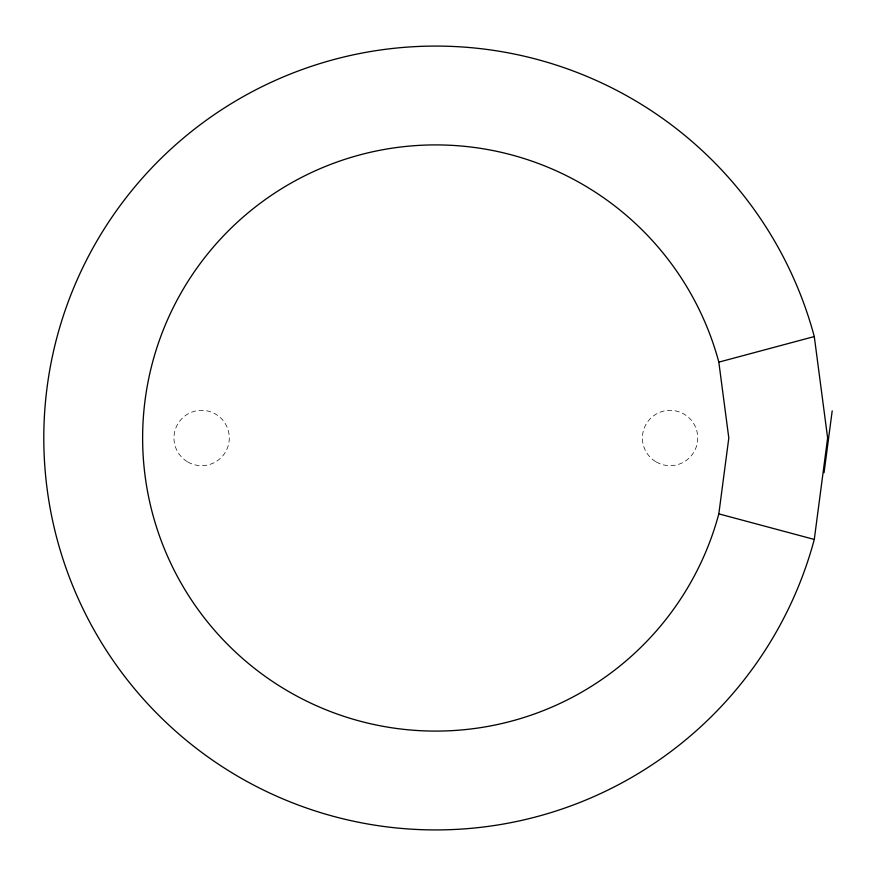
<?xml version="1.0" encoding="UTF-8"?>
<svg xmlns="http://www.w3.org/2000/svg" width="876" height="876" viewBox="0 0 876 876"><rect width="100%" height="100%" fill="white"/><g stroke="black" fill="none" stroke-linecap="round" stroke-linejoin="round"><path stroke-width="0.66" stroke-dasharray="4.38 3.29" d="M656.244 461.959A27.66 27.66 0 0 0 697.745 438A27.66 27.66 0 0 0 656.244 414.041A27.66 27.66 0 0 0 656.244 461.959M187.792 461.959A27.66 27.66 0 0 0 229.293 438A27.66 27.66 0 0 0 187.792 414.041A27.66 27.66 0 0 0 187.792 461.959"/><path stroke-width="1.31" d="M718.824 513.862L728.81 438L718.824 362.138A293.099 293.099 0 0 0 267.607 197.91A293.099 293.099 0 0 0 267.607 678.09A293.099 293.099 0 0 0 718.824 513.862L814.286 539.441L827.634 438L814.286 336.559A391.922 391.922 0 0 0 210.919 116.957A391.922 391.922 0 0 0 210.919 759.043A391.922 391.922 0 0 0 814.286 539.441M824.053 472.701L832.2 410.855M718.824 362.138L814.286 336.559"/></g></svg>
